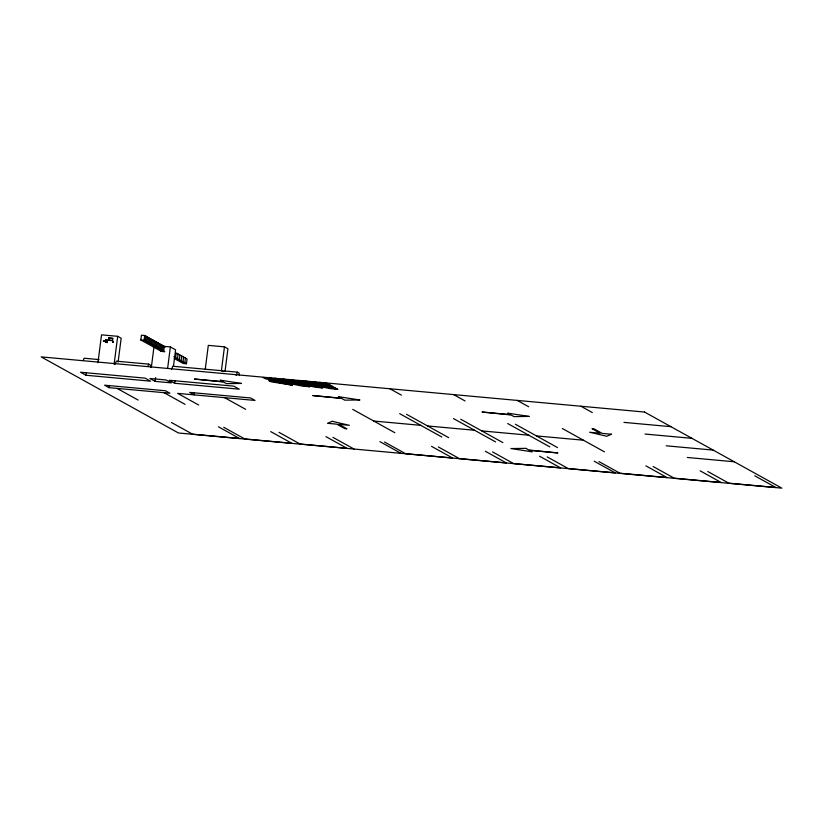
<?xml version="1.0" encoding="UTF-8"?>
<svg xmlns="http://www.w3.org/2000/svg" width="823" height="823" viewBox="0 0 823 823"><rect width="100%" height="100%" fill="white"/><g stroke="black" fill="none" stroke-linecap="round" stroke-linejoin="round"><path stroke-width="1.23" d="M85.931 375.247L80.5 372.233L145.126 378.148L150.558 381.162L85.931 375.247L86.25 372.757M97.958 362.727L101.538 334.848L117.689 336.319L121.156 338.243L118.1 362.11M103.441 341.103L105.056 341.031L103.431 341.092M106.054 342.43L106.373 339.94M106.62 342.481L106.939 339.992M109.006 387.654L104.562 385.185L165.474 390.76L169.919 393.219L109.006 387.654L109.294 385.421M114.119 364.208L117.689 336.319M160.886 351.102L140.826 339.981L141.433 335.198L144.704 335.506L165.341 346.936L163.16 346.74M164.549 351.616L144.097 340.28L144.704 335.506M145.321 340.959L145.938 336.185M146.545 341.638L147.163 336.864M147.78 342.317L148.387 337.543M149.004 342.996L149.611 338.222M150.228 343.675L150.835 338.901M151.453 344.353L152.07 339.58M152.677 345.032L153.294 340.259M153.911 345.711L154.518 340.938M151.381 367.068L153.994 346.72M155.136 346.401L155.742 341.617M156.36 347.08L156.977 342.296M157.584 347.759L158.201 342.975M158.818 348.438L159.425 343.664M155.115 381.388L149.92 378.508L166.133 379.989L171.338 382.87L155.115 381.388L155.609 377.582M160.043 349.117L160.65 344.343M161.267 349.796L161.874 345.022M162.491 350.475L163.108 345.701M167.604 368.55L170.371 346.936L164.333 346.38L163.715 351.154L160.454 350.855M173.458 366.348L175.566 349.816L170.371 346.936M175.638 357.758L176.245 352.985L187.068 358.982L186.451 363.756L183.19 363.457L174.27 358.519M177.47 358.777L178.087 354.003M174.641 383.271L169.209 380.257L233.835 386.162L239.267 389.176L174.641 383.271L174.96 380.782M179.311 359.795L179.918 355.022M181.142 360.813L181.76 356.04M182.984 361.832L183.591 357.059M184.815 362.85L185.432 358.067M194.413 392.643L194.135 394.875L189.691 392.406L250.593 397.972L255.037 400.441L177.624 393.363L198.672 405.029M205.246 369.239L208.312 345.372L224.463 346.843L227.93 348.767L225.008 371.574M224.463 346.843L221.408 370.72L223.095 371.646M83.216 360.402L84.1 358.221L99.017 359.589M147.842 366.307L148.726 364.126L150.414 365.062L150.732 367.531M171.482 369.506L172.809 366.245L237.436 372.15L239.123 373.086L239.442 375.545M236.108 375.422L237.436 372.15M114.839 364.517L116.413 361.174L148.726 364.126M140.826 339.981L144.097 340.28M105.725 340.475L107.412 340.629M105.653 341.072L107.34 341.226M105.57 341.73L107.257 341.874M161.462 351.411L164.723 351.709M326.258 382.952L337.728 389.31L330.218 388.621L282.577 378.961M623.957 422.384L670.92 426.674M645.016 434.05L691.978 438.34M666.219 445.809L713.191 450.099M373.776 421.037L420.738 425.337M427.579 425.954L474.552 430.254M481.784 430.913L528.757 435.202M536.442 435.912L583.414 440.202M687.277 457.475L734.239 461.775M319.633 382.345L328.14 383.991M313.018 381.738L330.033 385.041M305.117 381.018L332.286 386.285M298.872 380.442L334.961 387.777M290.097 379.64L337.728 389.31M274.635 378.23L322.709 387.931L316.094 387.335L267.969 377.623M112.823 342.07L113.348 341.514L112.71 341.915M754.784 475.817L775.842 487.483L728.869 483.194L707.811 471.517M700.126 470.818L721.185 482.494L674.212 478.194L653.153 466.528M580.873 406.223L592.344 412.58M645.911 465.859L666.969 477.535L620.007 473.246L598.949 461.569M517.214 400.4L528.685 406.768M562.356 428.526L604.473 451.868M594.196 461.209L615.254 472.875L568.282 468.585L547.223 456.909M515.393 424.236L557.5 447.578M507.698 423.536L549.815 446.879M453.566 394.587L465.036 400.945M539.538 456.209L560.597 467.886L513.624 463.586L492.566 451.92M460.736 419.236L502.843 442.589M453.494 418.578L495.6 441.92M389.907 388.765L401.377 395.122M485.323 451.251L506.382 462.927L459.419 458.637L438.361 446.961M406.521 414.288L448.638 437.63M399.69 413.66L441.797 437.003M431.519 446.333L452.578 458.01L405.616 453.72L384.557 442.044M352.717 409.37L394.834 432.713M379.917 441.642L400.966 453.319M332.945 437.352L354.003 449.019M325.949 436.643L347.008 448.309L300.045 444.019L278.987 432.342M173.797 356.74L186.451 363.756M224.586 397.653L245.645 409.329M270.716 431.602L291.774 443.268L244.812 438.978L223.753 427.302M164.024 392.684L185.082 404.35M218.434 426.798L239.493 438.464L192.52 434.174L171.462 422.508M117.061 388.384L138.12 400.06M112.525 341.71C113.451 343.644 113.883 339.981 112.525 341.71M105.807 339.889L105.488 342.378L107.165 342.533L107.484 340.043L105.807 339.889M108.77 337.924L108.471 340.29L112.504 340.66L112.813 338.294L108.77 337.924M108.934 338.13L108.677 340.115L112.35 340.455L112.607 338.459L108.934 338.13M332.245 421.314L327.482 423.3L336.761 424.154L344.878 428.649L346.956 428.834L338.85 424.339L349.353 425.306L332.245 421.314M611.499 434.246L606.726 436.241L589.628 432.25L600.132 433.207L592.025 428.711L594.103 428.906L602.21 433.402L611.499 434.246M241.437 383.446L226.438 383.631L223.445 381.975L194.413 379.043L222.848 381.646L220.204 380.175L241.437 383.446M359.744 399.957L344.744 400.153L341.751 398.486L312.719 395.554L341.154 398.157L338.5 396.686L359.744 399.957M529.004 416.417L514.005 416.613L511.011 414.946L481.98 412.025L510.414 414.617L507.76 413.156L529.004 416.417M525.907 448.36L510.898 448.556L532.142 451.817L529.498 450.356L557.932 452.948L528.901 450.027L525.907 448.36M644.522 412.045L41.15 356.884L178.478 433.001L781.85 488.152L644.522 412.045M292.268 385.154L270.962 381.769L268.782 380.555L292.268 385.154M309.592 386.738L302.236 386.059L265.685 378.837L263.216 377.469L309.592 386.738"/></g></svg>
